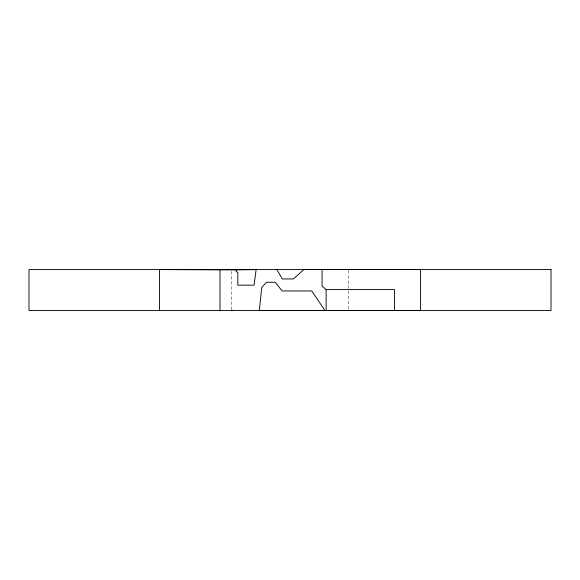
<?xml version="1.0" encoding="UTF-8"?>
<svg xmlns="http://www.w3.org/2000/svg" width="580" height="580" viewBox="0 0 580 580"><rect width="100%" height="100%" fill="white"/><g stroke="black" fill="none" stroke-linecap="round" stroke-linejoin="round"><path stroke-width="0.43" stroke-dasharray="2.9 2.17" d="M348.37 270.461L348.37 290.043M348.37 290.935L348.37 310.525M231.63 271.353L231.637 309.64"/><path stroke-width="0.87" d="M236.082 269.925L256.113 269.57L254.083 285.171L237.8 285.171L237.8 272.607L236.082 271.346L236.082 269.925L159.5 269.57L159.5 310.525M324.365 310.394L324.365 309.655L311.714 290.95L282.083 290.95L275.282 282.264L266.575 282.264L261.769 287.404L259.296 310.525L420.5 310.525L420.5 269.57L303.833 269.57L293.451 278.951L282.3 278.951L276.849 269.57M322.067 269.468L322.067 286.063L326.141 289.579L394.473 289.579L394.473 310.394M231.63 269.577L233.624 269.577M231.637 310.532L233.624 310.532M346.383 310.525L348.37 310.525M326.141 289.579L326.141 310.394M219.994 269.925L219.994 310.525M551 269.57L29 269.57L29 310.525L551 310.525L551 269.57M348.37 269.57L346.376 269.57L348.37 269.57"/></g></svg>
